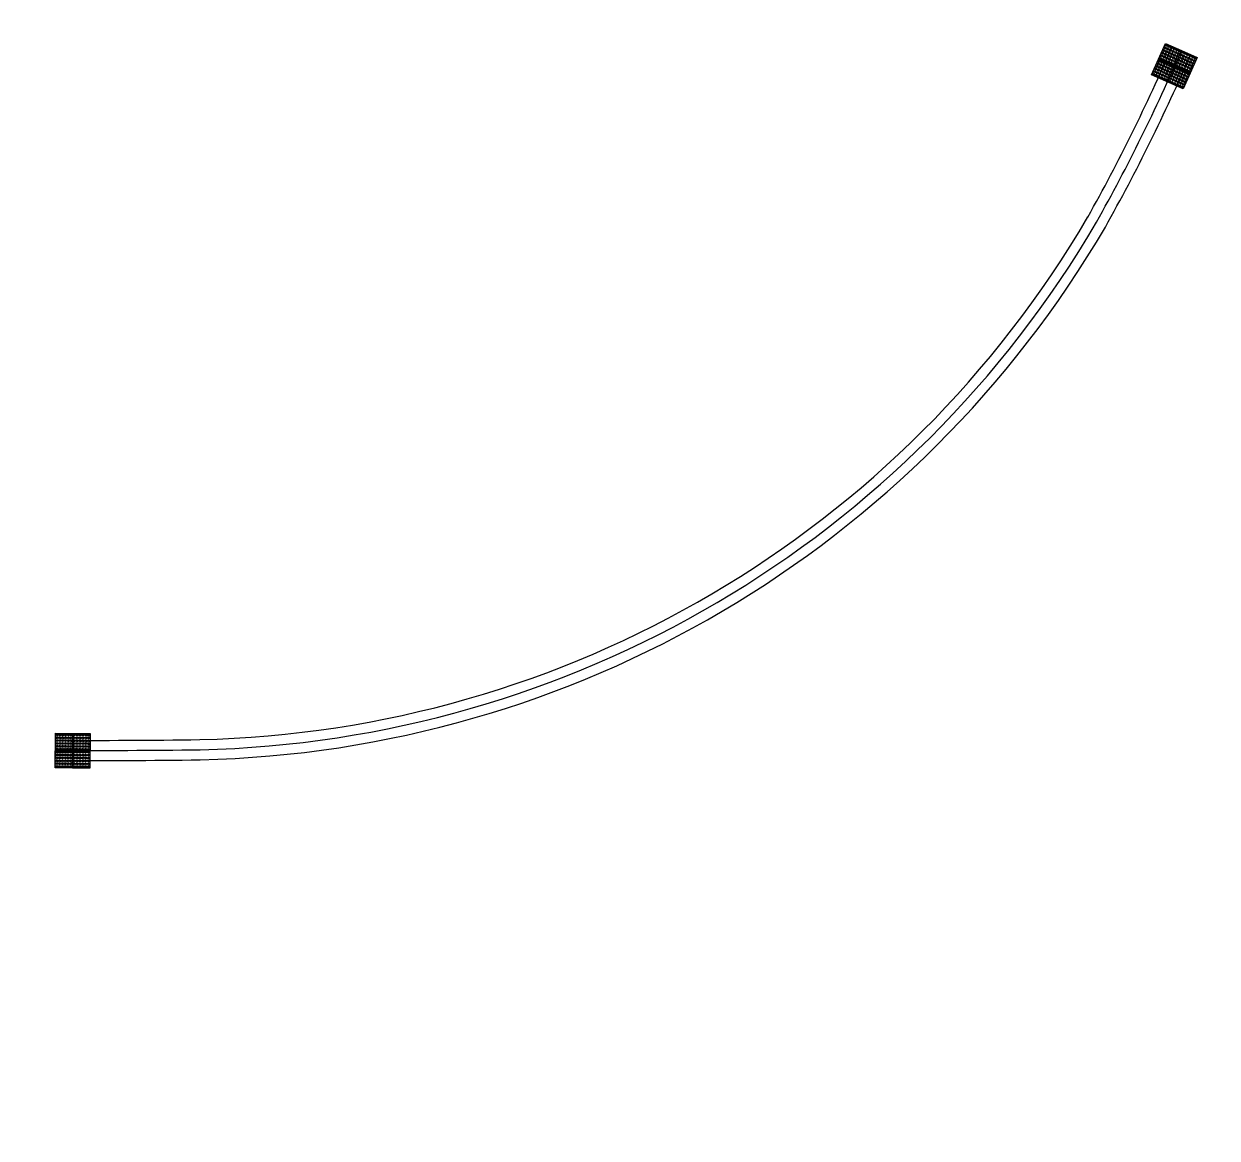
# Model space of a CAD drawing. Header units: millimetres. Extents: x 832728086 to 834530684, y 817551485 to 818349469.
# Drawn here: x 833097630 to 833118331, y 817841785 to 817861122 of the extents above; entities that cross this region are included whole.
import ezdxf

# ---------------------------------------------------------------- set-up
doc = ezdxf.new("R2010")
doc.units = ezdxf.units.MM
doc.header["$LTSCALE"] = 100
doc.layers.add('000-helpline', color=30, linetype='Continuous', lineweight=30, plot=False)
doc.layers.add('000-Tactile-l', color=8, linetype='Continuous')

# ---------------------------------------------------------------- blocks, each defined once
blk = doc.blocks.new('tactile')
at = {"layer": '000-helpline', "ltscale": 0.015}
for points in [[(834263.58, 817914.044), (834263.306, 817914.166), (834263.428, 817914.44), (834263.702, 817914.318)], [(834263.459, 817913.77), (834263.185, 817913.891), (834263.306, 817914.166), (834263.58, 817914.044)], [(834263.855, 817913.922), (834263.58, 817914.044), (834263.702, 817914.318), (834263.976, 817914.197)], [(834263.733, 817913.648), (834263.459, 817913.77), (834263.58, 817914.044), (834263.855, 817913.922)], [(834244.168, 817902.166), (834244.169, 817902.466), (834244.469, 817902.464), (834244.468, 817902.164)], [(834244.468, 817902.164), (834244.469, 817902.464), (834244.769, 817902.462), (834244.768, 817902.162)], [(834244.166, 817901.866), (834244.168, 817902.166), (834244.468, 817902.164), (834244.466, 817901.864)], [(834244.466, 817901.864), (834244.468, 817902.164), (834244.768, 817902.162), (834244.766, 817901.862)]]:
    blk.add_lwpolyline(points, close=True, dxfattribs=at)
at = {"layer": '000-Tactile-l'}
for points in [[(834263.976, 817914.197), (834263.733, 817913.648), (834263.185, 817913.891), (834263.428, 817914.44)], [(834244.766, 817901.862), (834244.166, 817901.866), (834244.169, 817902.466), (834244.769, 817902.462)]]:
    blk.add_lwpolyline(points, close=True, dxfattribs=at)
at = {"layer": '000-Tactile-l', "ltscale": 0.015}
for centre, radius in [((834263.42, 817914.361), 0.0175), ((834263.42, 817914.361), 0.0125), ((834263.441, 817914.407), 0.0175), ((834263.441, 817914.407), 0.0125), ((834263.486, 817914.387), 0.0175), ((834263.486, 817914.387), 0.0125), ((834263.532, 817914.366), 0.0175), ((834263.532, 817914.366), 0.0125), ((834263.578, 817914.346), 0.0175), ((834263.339, 817914.178), 0.0175), ((834263.339, 817914.178), 0.0125), ((834263.36, 817914.224), 0.0175), ((834263.36, 817914.224), 0.0125), ((834263.38, 817914.27), 0.0175), ((834263.38, 817914.27), 0.0125), ((834263.385, 817914.158), 0.0175), ((834263.385, 817914.158), 0.0125), ((834263.4, 817914.315), 0.0175), ((834263.4, 817914.315), 0.0125), ((834263.405, 817914.204), 0.0175), ((834263.405, 817914.204), 0.0125), ((834263.425, 817914.249), 0.0175), ((834263.425, 817914.249), 0.0125), ((834263.431, 817914.138), 0.0175), ((834263.446, 817914.295), 0.0175), ((834263.446, 817914.295), 0.0125), ((834263.451, 817914.183), 0.0175), ((834263.451, 817914.183), 0.0125), ((834263.466, 817914.341), 0.0175), ((834263.466, 817914.341), 0.0125), ((834263.471, 817914.229), 0.0175), ((834263.471, 817914.229), 0.0125), ((834263.491, 817914.275), 0.0175), ((834263.491, 817914.275), 0.0125), ((834263.497, 817914.163), 0.0175), ((834263.497, 817914.163), 0.0125), ((834263.512, 817914.321), 0.0175), ((834263.512, 817914.321), 0.0125), ((834263.517, 817914.209), 0.0175), ((834263.517, 817914.209), 0.0125), ((834263.537, 817914.255), 0.0175), ((834263.537, 817914.255), 0.0125), ((834263.542, 817914.143), 0.0175), ((834263.542, 817914.143), 0.0125), ((834263.557, 817914.3), 0.0175), ((834263.557, 817914.3), 0.0125), ((834263.563, 817914.189), 0.0175), ((834263.563, 817914.189), 0.0125), ((834263.578, 817914.346), 0.0125), ((834263.583, 817914.234), 0.0175), ((834263.583, 817914.234), 0.0125), ((834263.603, 817914.28), 0.0175), ((834263.603, 817914.28), 0.0125), ((834263.608, 817914.168), 0.0175), ((834263.608, 817914.168), 0.0125), ((834263.623, 817914.326), 0.0175), ((834263.623, 817914.326), 0.0125), ((834263.629, 817914.214), 0.0175), ((834263.629, 817914.214), 0.0125), ((834263.649, 817914.26), 0.0175), ((834263.649, 817914.26), 0.0125), ((834263.654, 817914.148), 0.0175), ((834263.654, 817914.148), 0.0125), ((834263.669, 817914.305), 0.0175), ((834263.669, 817914.305), 0.0125), ((834263.674, 817914.194), 0.0175), ((834263.674, 817914.194), 0.0125), ((834263.695, 817914.239), 0.0175), ((834263.695, 817914.239), 0.0125), ((834263.715, 817914.285), 0.0175), ((834263.715, 817914.285), 0.0125), ((834263.72, 817914.174), 0.0175), ((834263.72, 817914.174), 0.0125), ((834263.74, 817914.219), 0.0175), ((834263.74, 817914.219), 0.0125), ((834263.761, 817914.265), 0.0175), ((834263.761, 817914.265), 0.0125), ((834263.766, 817914.153), 0.0175), ((834263.766, 817914.153), 0.0125), ((834263.786, 817914.199), 0.0175), ((834263.786, 817914.199), 0.0125), ((834263.806, 817914.245), 0.0175), ((834263.806, 817914.245), 0.0125), ((834263.832, 817914.179), 0.0175), ((834263.832, 817914.179), 0.0125), ((834263.852, 817914.224), 0.0175), ((834263.852, 817914.224), 0.0125), ((834263.877, 817914.158), 0.0175), ((834263.877, 817914.158), 0.0125), ((834263.898, 817914.204), 0.0175), ((834263.898, 817914.204), 0.0125), ((834263.923, 817914.138), 0.0175), ((834263.943, 817914.184), 0.0175), ((834263.943, 817914.184), 0.0125), ((834263.238, 817913.95), 0.0175), ((834263.238, 817913.95), 0.0125), ((834263.258, 817913.996), 0.0175), ((834263.258, 817913.996), 0.0125), ((834263.278, 817914.041), 0.0175), ((834263.278, 817914.041), 0.0125), ((834263.284, 817913.93), 0.0175), ((834263.299, 817914.087), 0.0175), ((834263.299, 817914.087), 0.0125), ((834263.304, 817913.975), 0.0175), ((834263.304, 817913.975), 0.0125), ((834263.319, 817914.133), 0.0175), ((834263.319, 817914.133), 0.0125), ((834263.324, 817914.021), 0.0175), ((834263.324, 817914.021), 0.0125), ((834263.344, 817914.067), 0.0175), ((834263.344, 817914.067), 0.0125), ((834263.35, 817913.955), 0.0175), ((834263.35, 817913.955), 0.0125), ((834263.365, 817914.112), 0.0175), ((834263.365, 817914.112), 0.0125), ((834263.37, 817914.001), 0.0175), ((834263.37, 817914.001), 0.0125), ((834263.39, 817914.046), 0.0175), ((834263.39, 817914.046), 0.0125), ((834263.395, 817913.935), 0.0175), ((834263.395, 817913.935), 0.0125), ((834263.41, 817914.092), 0.0175), ((834263.41, 817914.092), 0.0125), ((834263.416, 817913.98), 0.0175), ((834263.416, 817913.98), 0.0125), ((834263.431, 817914.138), 0.0125), ((834263.436, 817914.026), 0.0175), ((834263.436, 817914.026), 0.0125), ((834263.456, 817914.072), 0.0175), ((834263.456, 817914.072), 0.0125), ((834263.461, 817913.96), 0.0175), ((834263.461, 817913.96), 0.0125), ((834263.476, 817914.118), 0.0175), ((834263.476, 817914.118), 0.0125), ((834263.481, 817914.006), 0.0175), ((834263.481, 817914.006), 0.0125), ((834263.502, 817914.052), 0.0175), ((834263.502, 817914.052), 0.0125), ((834263.507, 817913.94), 0.0175), ((834263.507, 817913.94), 0.0125), ((834263.522, 817914.097), 0.0175), ((834263.522, 817914.097), 0.0125), ((834263.527, 817913.986), 0.0175), ((834263.527, 817913.986), 0.0125), ((834263.547, 817914.031), 0.0175), ((834263.547, 817914.031), 0.0125), ((834263.568, 817914.077), 0.0175), ((834263.568, 817914.077), 0.0125), ((834263.573, 817913.965), 0.0175), ((834263.573, 817913.965), 0.0125), ((834263.588, 817914.123), 0.0175), ((834263.588, 817914.123), 0.0125), ((834263.593, 817914.011), 0.0175), ((834263.593, 817914.011), 0.0125), ((834263.613, 817914.057), 0.0175), ((834263.613, 817914.057), 0.0125), ((834263.619, 817913.945), 0.0175), ((834263.619, 817913.945), 0.0125), ((834263.634, 817914.102), 0.0175), ((834263.634, 817914.102), 0.0125), ((834263.639, 817913.991), 0.0175), ((834263.639, 817913.991), 0.0125), ((834263.659, 817914.036), 0.0175), ((834263.659, 817914.036), 0.0125), ((834263.679, 817914.082), 0.0175), ((834263.679, 817914.082), 0.0125), ((834263.685, 817913.97), 0.0175), ((834263.685, 817913.97), 0.0125), ((834263.7, 817914.128), 0.0175), ((834263.7, 817914.128), 0.0125), ((834263.705, 817914.016), 0.0175), ((834263.705, 817914.016), 0.0125), ((834263.725, 817914.062), 0.0175), ((834263.725, 817914.062), 0.0125), ((834263.73, 817913.95), 0.0175), ((834263.73, 817913.95), 0.0125), ((834263.745, 817914.108), 0.0175), ((834263.745, 817914.108), 0.0125), ((834263.751, 817913.996), 0.0175), ((834263.751, 817913.996), 0.0125), ((834263.771, 817914.042), 0.0175), ((834263.771, 817914.042), 0.0125), ((834263.776, 817913.93), 0.0175), ((834263.791, 817914.087), 0.0175), ((834263.791, 817914.087), 0.0125), ((834263.796, 817913.976), 0.0175), ((834263.796, 817913.976), 0.0125), ((834263.811, 817914.133), 0.0175), ((834263.811, 817914.133), 0.0125), ((834263.817, 817914.021), 0.0175), ((834263.817, 817914.021), 0.0125), ((834263.837, 817914.067), 0.0175), ((834263.837, 817914.067), 0.0125), ((834263.842, 817913.955), 0.0175), ((834263.842, 817913.955), 0.0125), ((834263.857, 817914.113), 0.0175), ((834263.857, 817914.113), 0.0125), ((834263.862, 817914.001), 0.0175), ((834263.862, 817914.001), 0.0125), ((834263.883, 817914.047), 0.0175), ((834263.883, 817914.047), 0.0125), ((834263.903, 817914.092), 0.0175), ((834263.903, 817914.092), 0.0125), ((834263.923, 817914.138), 0.0125), ((834263.218, 817913.904), 0.0175), ((834263.218, 817913.904), 0.0125), ((834263.263, 817913.884), 0.0175), ((834263.263, 817913.884), 0.0125), ((834263.284, 817913.93), 0.0125), ((834263.309, 817913.864), 0.0175), ((834263.309, 817913.864), 0.0125), ((834263.329, 817913.909), 0.0175), ((834263.329, 817913.909), 0.0125), ((834263.355, 817913.843), 0.0175), ((834263.355, 817913.843), 0.0125), ((834263.375, 817913.889), 0.0175), ((834263.375, 817913.889), 0.0125), ((834263.4, 817913.823), 0.0175), ((834263.4, 817913.823), 0.0125), ((834263.421, 817913.869), 0.0175), ((834263.421, 817913.869), 0.0125), ((834263.441, 817913.914), 0.0175), ((834263.441, 817913.914), 0.0125), ((834263.446, 817913.803), 0.0175), ((834263.446, 817913.803), 0.0125), ((834263.466, 817913.848), 0.0175), ((834263.466, 817913.848), 0.0125), ((834263.487, 817913.894), 0.0175), ((834263.487, 817913.894), 0.0125), ((834263.492, 817913.782), 0.0175), ((834263.492, 817913.782), 0.0125), ((834263.512, 817913.828), 0.0175), ((834263.512, 817913.828), 0.0125), ((834263.532, 817913.874), 0.0175), ((834263.532, 817913.874), 0.0125), ((834263.537, 817913.762), 0.0175), ((834263.537, 817913.762), 0.0125), ((834263.553, 817913.92), 0.0175), ((834263.553, 817913.92), 0.0125), ((834263.558, 817913.808), 0.0175), ((834263.558, 817913.808), 0.0125), ((834263.578, 817913.854), 0.0175), ((834263.578, 817913.854), 0.0125), ((834263.583, 817913.742), 0.0175), ((834263.583, 817913.742), 0.0125), ((834263.598, 817913.899), 0.0175), ((834263.598, 817913.899), 0.0125), ((834263.603, 817913.788), 0.0175), ((834263.603, 817913.788), 0.0125), ((834263.624, 817913.833), 0.0175), ((834263.624, 817913.833), 0.0125), ((834263.629, 817913.722), 0.0175), ((834263.644, 817913.879), 0.0175), ((834263.644, 817913.879), 0.0125), ((834263.649, 817913.767), 0.0175), ((834263.649, 817913.767), 0.0125), ((834263.664, 817913.925), 0.0175), ((834263.664, 817913.925), 0.0125), ((834263.669, 817913.813), 0.0175), ((834263.669, 817913.813), 0.0125), ((834263.69, 817913.859), 0.0175), ((834263.69, 817913.859), 0.0125), ((834263.695, 817913.747), 0.0175), ((834263.695, 817913.747), 0.0125), ((834263.71, 817913.904), 0.0175), ((834263.71, 817913.904), 0.0125), ((834263.715, 817913.793), 0.0175), ((834263.715, 817913.793), 0.0125), ((834263.735, 817913.838), 0.0175), ((834263.735, 817913.838), 0.0125), ((834263.741, 817913.727), 0.0175), ((834263.741, 817913.727), 0.0125), ((834263.756, 817913.884), 0.0175), ((834263.756, 817913.884), 0.0125), ((834263.761, 817913.772), 0.0175), ((834263.761, 817913.772), 0.0125), ((834263.776, 817913.93), 0.0125), ((834263.781, 817913.818), 0.0175), ((834263.781, 817913.818), 0.0125), ((834263.801, 817913.864), 0.0175), ((834263.801, 817913.864), 0.0125), ((834263.822, 817913.91), 0.0175), ((834263.822, 817913.91), 0.0125), ((834263.629, 817913.722), 0.0125), ((834263.675, 817913.701), 0.0175), ((834263.675, 817913.701), 0.0125), ((834263.72, 817913.681), 0.0175), ((834263.72, 817913.681), 0.0125), ((834244.194, 817902.391), 0.0175), ((834244.194, 817902.341), 0.0175), ((834244.194, 817902.441), 0.0175), ((834244.194, 817902.391), 0.0125), ((834244.194, 817902.341), 0.0125), ((834244.194, 817902.441), 0.0125), ((834244.244, 817902.39), 0.0175), ((834244.244, 817902.34), 0.0175), ((834244.244, 817902.44), 0.0175), ((834244.244, 817902.39), 0.0125), ((834244.244, 817902.34), 0.0125), ((834244.244, 817902.44), 0.0125), ((834244.294, 817902.39), 0.0175), ((834244.294, 817902.34), 0.0175), ((834244.294, 817902.44), 0.0175), ((834244.294, 817902.39), 0.0125), ((834244.294, 817902.44), 0.0125), ((834244.344, 817902.39), 0.0175), ((834244.344, 817902.34), 0.0175), ((834244.344, 817902.44), 0.0175), ((834244.344, 817902.39), 0.0125), ((834244.344, 817902.44), 0.0125), ((834244.394, 817902.389), 0.0175), ((834244.394, 817902.339), 0.0175), ((834244.394, 817902.439), 0.0175), ((834244.394, 817902.389), 0.0125), ((834244.394, 817902.439), 0.0125), ((834244.444, 817902.389), 0.0175), ((834244.444, 817902.339), 0.0175), ((834244.444, 817902.439), 0.0175), ((834244.444, 817902.389), 0.0125), ((834244.444, 817902.439), 0.0125), ((834244.494, 817902.389), 0.0175), ((834244.494, 817902.339), 0.0175), ((834244.494, 817902.439), 0.0175), ((834244.494, 817902.389), 0.0125), ((834244.494, 817902.439), 0.0125), ((834244.544, 817902.389), 0.0175), ((834244.544, 817902.339), 0.0175), ((834244.544, 817902.439), 0.0175), ((834244.544, 817902.389), 0.0125), ((834244.544, 817902.439), 0.0125), ((834244.594, 817902.388), 0.0175), ((834244.594, 817902.338), 0.0175), ((834244.594, 817902.438), 0.0175), ((834244.594, 817902.388), 0.0125), ((834244.594, 817902.438), 0.0125), ((834244.644, 817902.388), 0.0175), ((834244.644, 817902.338), 0.0175), ((834244.644, 817902.438), 0.0175), ((834244.644, 817902.388), 0.0125), ((834244.644, 817902.438), 0.0125), ((834244.694, 817902.388), 0.0175), ((834244.694, 817902.338), 0.0175), ((834244.694, 817902.438), 0.0175), ((834244.694, 817902.388), 0.0125), ((834244.694, 817902.438), 0.0125), ((834244.744, 817902.387), 0.0175), ((834244.744, 817902.337), 0.0175), ((834244.744, 817902.437), 0.0175), ((834244.744, 817902.387), 0.0125), ((834244.744, 817902.437), 0.0125), ((834244.193, 817902.241), 0.0175), ((834244.193, 817902.191), 0.0175), ((834244.192, 817902.141), 0.0175), ((834244.193, 817902.291), 0.0175), ((834244.193, 817902.241), 0.0125), ((834244.193, 817902.191), 0.0125), ((834244.192, 817902.141), 0.0125), ((834244.193, 817902.291), 0.0125), ((834244.243, 817902.24), 0.0175), ((834244.243, 817902.19), 0.0175), ((834244.242, 817902.14), 0.0175), ((834244.243, 817902.29), 0.0175), ((834244.243, 817902.24), 0.0125), ((834244.243, 817902.19), 0.0125), ((834244.242, 817902.14), 0.0125), ((834244.243, 817902.29), 0.0125), ((834244.293, 817902.24), 0.0175), ((834244.293, 817902.19), 0.0175), ((834244.292, 817902.14), 0.0175), ((834244.293, 817902.29), 0.0175), ((834244.293, 817902.24), 0.0125), ((834244.293, 817902.19), 0.0125), ((834244.292, 817902.14), 0.0125), ((834244.294, 817902.34), 0.0125), ((834244.293, 817902.29), 0.0125), ((834244.343, 817902.24), 0.0175), ((834244.343, 817902.19), 0.0175), ((834244.342, 817902.14), 0.0175), ((834244.343, 817902.29), 0.0175), ((834244.343, 817902.24), 0.0125), ((834244.343, 817902.19), 0.0125), ((834244.342, 817902.14), 0.0125), ((834244.344, 817902.34), 0.0125), ((834244.343, 817902.29), 0.0125), ((834244.393, 817902.239), 0.0175), ((834244.393, 817902.189), 0.0175), ((834244.392, 817902.139), 0.0175), ((834244.393, 817902.289), 0.0175), ((834244.393, 817902.239), 0.0125), ((834244.393, 817902.189), 0.0125), ((834244.392, 817902.139), 0.0125), ((834244.394, 817902.339), 0.0125), ((834244.393, 817902.289), 0.0125), ((834244.443, 817902.239), 0.0175), ((834244.443, 817902.189), 0.0175), ((834244.442, 817902.139), 0.0175), ((834244.443, 817902.289), 0.0175), ((834244.443, 817902.239), 0.0125), ((834244.443, 817902.189), 0.0125), ((834244.442, 817902.139), 0.0125), ((834244.444, 817902.339), 0.0125), ((834244.443, 817902.289), 0.0125), ((834244.493, 817902.239), 0.0175), ((834244.493, 817902.189), 0.0175), ((834244.492, 817902.139), 0.0175), ((834244.493, 817902.289), 0.0175), ((834244.493, 817902.239), 0.0125), ((834244.493, 817902.189), 0.0125), ((834244.492, 817902.139), 0.0125), ((834244.494, 817902.339), 0.0125), ((834244.493, 817902.289), 0.0125), ((834244.543, 817902.239), 0.0175), ((834244.543, 817902.189), 0.0175), ((834244.542, 817902.139), 0.0175), ((834244.543, 817902.289), 0.0175), ((834244.543, 817902.239), 0.0125), ((834244.543, 817902.189), 0.0125), ((834244.542, 817902.139), 0.0125), ((834244.544, 817902.339), 0.0125), ((834244.543, 817902.289), 0.0125), ((834244.593, 817902.238), 0.0175), ((834244.593, 817902.188), 0.0175), ((834244.592, 817902.138), 0.0175), ((834244.593, 817902.288), 0.0175), ((834244.593, 817902.238), 0.0125), ((834244.593, 817902.188), 0.0125), ((834244.592, 817902.138), 0.0125), ((834244.594, 817902.338), 0.0125), ((834244.593, 817902.288), 0.0125), ((834244.643, 817902.238), 0.0175), ((834244.643, 817902.188), 0.0175), ((834244.642, 817902.138), 0.0175), ((834244.643, 817902.288), 0.0175), ((834244.643, 817902.238), 0.0125), ((834244.643, 817902.188), 0.0125), ((834244.642, 817902.138), 0.0125), ((834244.644, 817902.338), 0.0125), ((834244.643, 817902.288), 0.0125), ((834244.693, 817902.238), 0.0175), ((834244.693, 817902.188), 0.0175), ((834244.692, 817902.138), 0.0175), ((834244.693, 817902.288), 0.0175), ((834244.693, 817902.238), 0.0125), ((834244.693, 817902.188), 0.0125), ((834244.692, 817902.138), 0.0125), ((834244.694, 817902.338), 0.0125), ((834244.693, 817902.288), 0.0125), ((834244.743, 817902.237), 0.0175), ((834244.743, 817902.187), 0.0175), ((834244.742, 817902.137), 0.0175), ((834244.743, 817902.287), 0.0175), ((834244.743, 817902.237), 0.0125), ((834244.743, 817902.187), 0.0125), ((834244.742, 817902.137), 0.0125), ((834244.744, 817902.337), 0.0125), ((834244.743, 817902.287), 0.0125), ((834244.192, 817902.041), 0.0175), ((834244.192, 817901.991), 0.0175), ((834244.191, 817901.941), 0.0175), ((834244.192, 817902.091), 0.0175), ((834244.192, 817902.041), 0.0125), ((834244.192, 817901.991), 0.0125), ((834244.191, 817901.941), 0.0125), ((834244.192, 817902.091), 0.0125), ((834244.242, 817902.04), 0.0175), ((834244.242, 817901.99), 0.0175), ((834244.241, 817901.94), 0.0175), ((834244.242, 817902.09), 0.0175), ((834244.242, 817902.04), 0.0125), ((834244.242, 817901.99), 0.0125), ((834244.241, 817901.94), 0.0125), ((834244.242, 817902.09), 0.0125), ((834244.292, 817902.04), 0.0175), ((834244.292, 817901.99), 0.0175), ((834244.291, 817901.94), 0.0175), ((834244.292, 817902.09), 0.0175), ((834244.292, 817902.04), 0.0125), ((834244.292, 817901.99), 0.0125), ((834244.291, 817901.94), 0.0125), ((834244.292, 817902.09), 0.0125), ((834244.342, 817902.04), 0.0175), ((834244.342, 817901.99), 0.0175), ((834244.341, 817901.94), 0.0175), ((834244.342, 817902.09), 0.0175), ((834244.342, 817902.04), 0.0125), ((834244.342, 817901.99), 0.0125), ((834244.341, 817901.94), 0.0125), ((834244.342, 817902.09), 0.0125), ((834244.392, 817902.039), 0.0175), ((834244.392, 817901.989), 0.0175), ((834244.391, 817901.939), 0.0175), ((834244.392, 817902.089), 0.0175), ((834244.392, 817902.039), 0.0125), ((834244.392, 817901.989), 0.0125), ((834244.391, 817901.939), 0.0125), ((834244.392, 817902.089), 0.0125), ((834244.442, 817902.039), 0.0175), ((834244.442, 817901.989), 0.0175), ((834244.441, 817901.939), 0.0175), ((834244.442, 817902.089), 0.0175), ((834244.442, 817902.039), 0.0125), ((834244.442, 817901.989), 0.0125), ((834244.441, 817901.939), 0.0125), ((834244.442, 817902.089), 0.0125), ((834244.492, 817902.039), 0.0175), ((834244.492, 817901.989), 0.0175), ((834244.491, 817901.939), 0.0175), ((834244.492, 817902.089), 0.0175), ((834244.492, 817902.039), 0.0125), ((834244.492, 817901.989), 0.0125), ((834244.491, 817901.939), 0.0125), ((834244.492, 817902.089), 0.0125), ((834244.542, 817902.039), 0.0175), ((834244.542, 817901.989), 0.0175), ((834244.541, 817901.939), 0.0175), ((834244.542, 817902.089), 0.0175), ((834244.542, 817902.039), 0.0125), ((834244.542, 817901.989), 0.0125), ((834244.541, 817901.939), 0.0125), ((834244.542, 817902.089), 0.0125), ((834244.592, 817902.038), 0.0175), ((834244.592, 817901.988), 0.0175), ((834244.591, 817901.938), 0.0175), ((834244.592, 817902.088), 0.0175), ((834244.592, 817902.038), 0.0125), ((834244.592, 817901.988), 0.0125), ((834244.591, 817901.938), 0.0125), ((834244.592, 817902.088), 0.0125), ((834244.642, 817902.038), 0.0175), ((834244.642, 817901.988), 0.0175), ((834244.641, 817901.938), 0.0175), ((834244.642, 817902.088), 0.0175), ((834244.642, 817902.038), 0.0125), ((834244.642, 817901.988), 0.0125), ((834244.641, 817901.938), 0.0125), ((834244.642, 817902.088), 0.0125), ((834244.692, 817902.038), 0.0175), ((834244.692, 817901.988), 0.0175), ((834244.691, 817901.938), 0.0175), ((834244.692, 817902.088), 0.0175), ((834244.692, 817902.038), 0.0125), ((834244.692, 817901.988), 0.0125), ((834244.691, 817901.938), 0.0125), ((834244.692, 817902.088), 0.0125), ((834244.742, 817902.037), 0.0175), ((834244.742, 817901.987), 0.0175), ((834244.741, 817901.937), 0.0175), ((834244.742, 817902.087), 0.0175), ((834244.742, 817902.037), 0.0125), ((834244.742, 817901.987), 0.0125), ((834244.741, 817901.937), 0.0125), ((834244.742, 817902.087), 0.0125), ((834244.191, 817901.891), 0.0175), ((834244.191, 817901.891), 0.0125), ((834244.241, 817901.89), 0.0175), ((834244.241, 817901.89), 0.0125), ((834244.291, 817901.89), 0.0175), ((834244.291, 817901.89), 0.0125), ((834244.341, 817901.89), 0.0175), ((834244.341, 817901.89), 0.0125), ((834244.391, 817901.889), 0.0175), ((834244.391, 817901.889), 0.0125), ((834244.441, 817901.889), 0.0175), ((834244.441, 817901.889), 0.0125), ((834244.491, 817901.889), 0.0175), ((834244.491, 817901.889), 0.0125), ((834244.541, 817901.889), 0.0175), ((834244.541, 817901.889), 0.0125), ((834244.591, 817901.888), 0.0175), ((834244.591, 817901.888), 0.0125), ((834244.641, 817901.888), 0.0175), ((834244.641, 817901.888), 0.0125), ((834244.691, 817901.888), 0.0175), ((834244.691, 817901.888), 0.0125), ((834244.741, 817901.887), 0.0175), ((834244.741, 817901.887), 0.0125)]:
    blk.add_circle(centre, radius, dxfattribs=at)
at = {"layer": '000-Tactile-l', "ltscale": 5e-05}
for centre, radius, start, end in [((834234.104, 817927.078), 32.056, 330.7727, 336.6817), ((834234.104, 817927.078), 32.231, 330.7697, 336.6784), ((834234.104, 817927.078), 32.406, 330.7667, 336.6751), ((834246.256, 817920.685), 18.333, 271.3087, 329.667), ((834246.256, 817920.685), 18.508, 271.3064, 329.6723), ((834246.256, 817920.685), 18.683, 271.304, 329.6774), ((834244.856, 818030.386), 128.042, 269.69225, 270.81351), ((834244.856, 818030.386), 128.217, 269.69223, 270.81385), ((834244.856, 818030.386), 128.392, 269.6922, 270.81418)]:
    blk.add_arc(centre, radius, start, end, dxfattribs=at)

msp = doc.modelspace()

# ---------------------------------------------------------------- linework, layer by layer
at = {"ltscale": 5}
msp.add_circle((833186042.1669, 817950476.993), 398992.1588, dxfattribs=at)

# ---------------------------------------------------------------- block references
at = {"layer": '000-Tactile-l', "xscale": 1000, "yscale": 1000, "zscale": 1000}
msp.add_blockref('tactile', (-1145990.4835, -53655.9264), dxfattribs=at)

doc.saveas('drawing.dxf')
